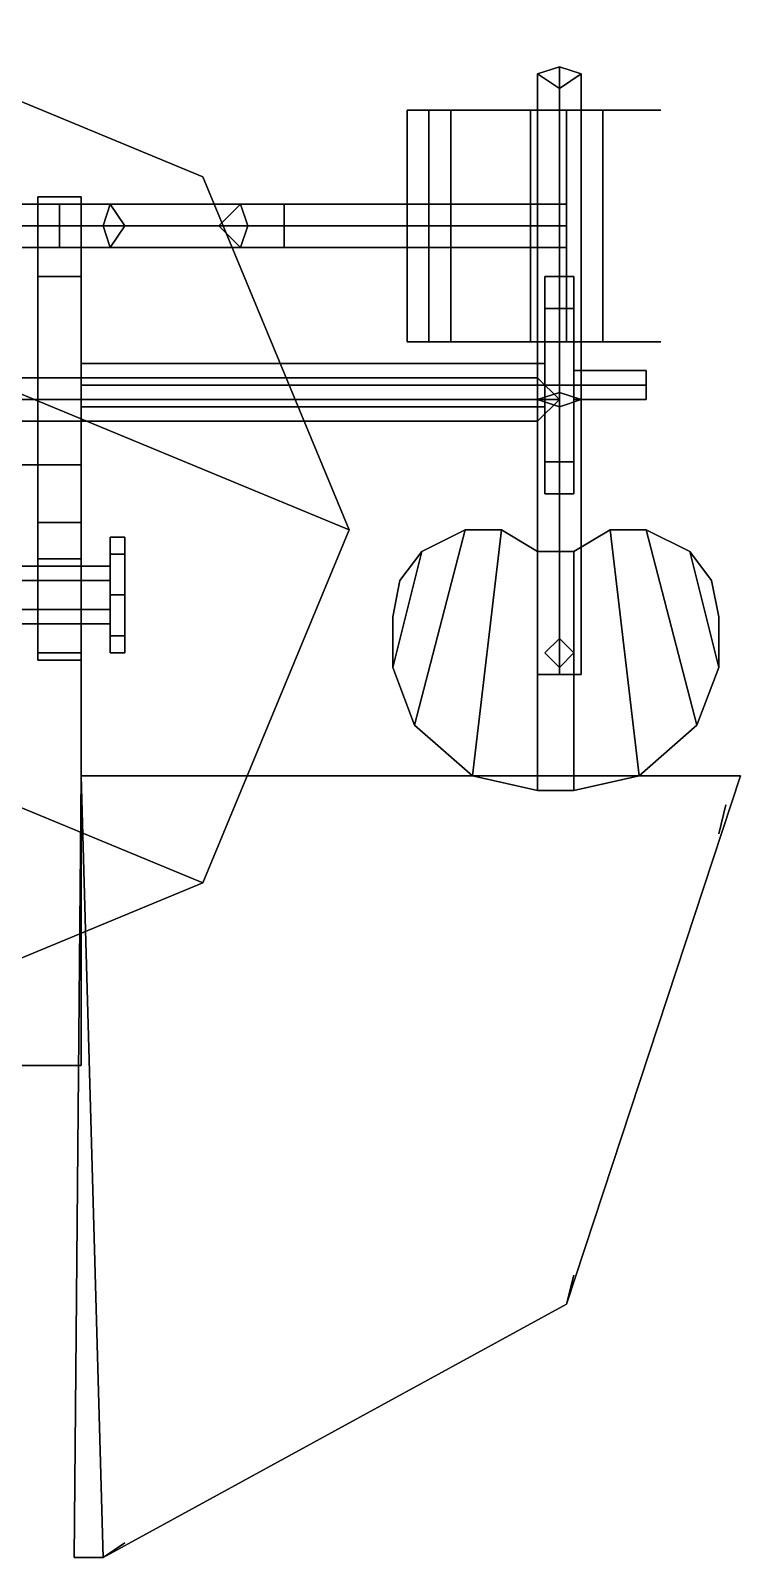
# Model space of a CAD drawing. Header units: millimetres. Extents: x -6 to 6, y -93 to 86.
# Drawn here: x 0.25 to 1.23, y 81.68 to 83.79 of the extents above; entities that cross this region are included whole.
import ezdxf

# ---------------------------------------------------------------- set-up
doc = ezdxf.new("R2010")
doc.units = ezdxf.units.MM
doc.layers.add('sleeve', color=5, linetype='Continuous')
doc.layers.add('turret', color=2, linetype='Continuous')

msp = doc.modelspace()

# ---------------------------------------------------------------- linework, layer by layer
at = {"layer": 'sleeve'}
for points in [[(0.77, 83.36, 3.78), (0.8, 83.36, 3.81), (0.8, 83.68, 3.81), (0.77, 83.68, 3.78)], [(0.8, 83.36, 3.75), (0.77, 83.36, 3.78), (0.77, 83.68, 3.78), (0.8, 83.68, 3.75)], [(0.8, 83.68, 3.81), (0.83, 83.68, 3.78), (0.8, 83.68, 3.75), (0.77, 83.68, 3.78)], [(0.91, 83.68, 3.94), (0.81, 83.68, 3.77), (0.79, 83.68, 3.78), (0.89, 83.68, 3.95)], [(0.89, 83.68, 3.95), (0.79, 83.68, 3.78), (0.81, 83.68, 3.77), (0.91, 83.68, 3.94)], [(0.8, 83.36, 3.81), (0.83, 83.36, 3.78), (0.83, 83.68, 3.78), (0.8, 83.68, 3.81)], [(0.83, 83.36, 3.78), (0.8, 83.36, 3.75), (0.8, 83.68, 3.75), (0.83, 83.68, 3.78)], [(0.95, 83.68, 3.99), (0.89, 83.68, 3.95), (0.91, 83.68, 3.94), (0.97, 83.68, 3.97)], [(0.97, 83.68, 3.97), (0.91, 83.68, 3.94), (0.89, 83.68, 3.95), (0.95, 83.68, 3.99)], [(1.09, 83.68, 3.83), (0.9, 83.68, 3.83), (0.92, 83.68, 3.79), (1.07, 83.68, 3.79)], [(1.07, 83.68, 3.79), (0.92, 83.68, 3.79), (0.9, 83.68, 3.83), (1.09, 83.68, 3.83)], [(1.09, 83.68, 3.83), (0.9, 83.68, 3.83), (0.9, 83.68, 3.87), (1.09, 83.68, 3.87)], [(1.09, 83.68, 3.87), (0.9, 83.68, 3.87), (0.9, 83.68, 3.83), (1.09, 83.68, 3.83)], [(1.09, 83.68, 3.87), (0.9, 83.68, 3.87), (0.92, 83.68, 3.91), (1.07, 83.68, 3.91)], [(1.07, 83.68, 3.91), (0.92, 83.68, 3.91), (0.9, 83.68, 3.87), (1.09, 83.68, 3.87)], [(1.07, 83.68, 3.79), (0.92, 83.68, 3.79), (0.97, 83.68, 3.76), (1.02, 83.68, 3.76)], [(1.02, 83.68, 3.76), (0.97, 83.68, 3.76), (0.92, 83.68, 3.79), (1.07, 83.68, 3.79)], [(1.07, 83.68, 3.91), (0.92, 83.68, 3.91), (0.97, 83.68, 3.94), (1.02, 83.68, 3.94)], [(1.02, 83.68, 3.94), (0.97, 83.68, 3.94), (0.92, 83.68, 3.91), (1.07, 83.68, 3.91)], [(0.94, 83.36, 3.73), (0.99, 83.36, 3.76), (0.99, 83.68, 3.76), (0.94, 83.68, 3.73)], [(0.99, 83.36, 3.7), (0.94, 83.36, 3.73), (0.94, 83.68, 3.73), (0.99, 83.68, 3.7)], [(0.99, 83.68, 3.76), (1.04, 83.68, 3.73), (0.99, 83.68, 3.7), (0.94, 83.68, 3.73)], [(1.02, 83.68, 3.97), (0.97, 83.68, 3.97), (0.95, 83.68, 3.99), (1.03, 83.68, 3.99)], [(1.03, 83.68, 3.99), (0.95, 83.68, 3.99), (0.97, 83.68, 3.97), (1.02, 83.68, 3.97)], [(0.99, 83.36, 3.76), (1.04, 83.36, 3.73), (1.04, 83.68, 3.73), (0.99, 83.68, 3.76)], [(1.04, 83.36, 3.73), (0.99, 83.36, 3.7), (0.99, 83.68, 3.7), (1.04, 83.68, 3.73)], [(1.08, 83.68, 3.96), (1.03, 83.68, 3.99), (1.02, 83.68, 3.97), (1.06, 83.68, 3.95)], [(1.06, 83.68, 3.95), (1.02, 83.68, 3.97), (1.03, 83.68, 3.99), (1.08, 83.68, 3.96)], [(1.1, 83.68, 3.91), (1.06, 83.68, 3.95), (1.08, 83.68, 3.96), (1.12, 83.68, 3.92)], [(1.12, 83.68, 3.92), (1.08, 83.68, 3.96), (1.06, 83.68, 3.95), (1.1, 83.68, 3.91)], [(0.29, 83.52, 3.98), (0.29, 83.55, 3.95), (-0.29, 83.55, 3.95), (-0.29, 83.52, 3.98)], [(0.29, 83.55, 3.95), (0.29, 83.52, 3.92), (-0.29, 83.52, 3.92), (-0.29, 83.55, 3.95)], [(0.38, 83.52, 3.94), (0.36, 83.55, 3.92), (0.29, 83.55, 3.95), (0.29, 83.52, 3.98)], [(0.36, 83.55, 3.92), (0.35, 83.52, 3.89), (0.29, 83.52, 3.92), (0.29, 83.55, 3.95)], [(0.54, 83.55, 3.75), (0.51, 83.52, 3.74), (0.35, 83.52, 3.89), (0.36, 83.55, 3.92)], [(0.55, 83.52, 3.77), (0.54, 83.55, 3.75), (0.36, 83.55, 3.92), (0.38, 83.52, 3.94)], [(0.6, 83.55, 3.73), (0.6, 83.52, 3.7), (0.51, 83.52, 3.74), (0.54, 83.55, 3.75)], [(0.6, 83.52, 3.76), (0.6, 83.55, 3.73), (0.54, 83.55, 3.75), (0.55, 83.52, 3.77)], [(0.99, 83.52, 3.76), (0.99, 83.55, 3.73), (0.6, 83.55, 3.73), (0.6, 83.52, 3.76)], [(0.99, 83.55, 3.73), (0.99, 83.52, 3.7), (0.6, 83.52, 3.7), (0.6, 83.55, 3.73)], [(0.29, 83.49, 3.95), (0.29, 83.52, 3.98), (-0.29, 83.52, 3.98), (-0.29, 83.49, 3.95)], [(0.29, 83.52, 3.92), (0.29, 83.49, 3.95), (-0.29, 83.49, 3.95), (-0.29, 83.52, 3.92)], [(0.36, 83.49, 3.92), (0.38, 83.52, 3.94), (0.29, 83.52, 3.98), (0.29, 83.49, 3.95)], [(0.35, 83.52, 3.89), (0.36, 83.49, 3.92), (0.29, 83.49, 3.95), (0.29, 83.52, 3.92)], [(0.51, 83.52, 3.74), (0.54, 83.49, 3.75), (0.36, 83.49, 3.92), (0.35, 83.52, 3.89)], [(0.54, 83.49, 3.75), (0.55, 83.52, 3.77), (0.38, 83.52, 3.94), (0.36, 83.49, 3.92)], [(0.6, 83.52, 3.7), (0.6, 83.49, 3.73), (0.54, 83.49, 3.75), (0.51, 83.52, 3.74)], [(0.6, 83.49, 3.73), (0.6, 83.52, 3.76), (0.55, 83.52, 3.77), (0.54, 83.49, 3.75)], [(0.99, 83.49, 3.73), (0.99, 83.52, 3.76), (0.6, 83.52, 3.76), (0.6, 83.49, 3.73)], [(0.99, 83.52, 3.7), (0.99, 83.49, 3.73), (0.6, 83.49, 3.73), (0.6, 83.52, 3.7)], [(0.77, 83.36, 3.78), (0.8, 83.36, 3.75), (0.83, 83.36, 3.78), (0.8, 83.36, 3.81)], [(0.89, 83.36, 3.95), (0.79, 83.36, 3.78), (0.81, 83.36, 3.77), (0.91, 83.36, 3.94)], [(0.91, 83.36, 3.94), (0.81, 83.36, 3.77), (0.79, 83.36, 3.78), (0.89, 83.36, 3.95)], [(0.97, 83.36, 3.97), (0.91, 83.36, 3.94), (0.89, 83.36, 3.95), (0.95, 83.36, 3.99)], [(0.95, 83.36, 3.99), (0.89, 83.36, 3.95), (0.91, 83.36, 3.94), (0.97, 83.36, 3.97)], [(0.94, 83.36, 3.73), (0.99, 83.36, 3.7), (1.04, 83.36, 3.73), (0.99, 83.36, 3.76)], [(1.03, 83.36, 3.99), (0.95, 83.36, 3.99), (0.97, 83.36, 3.97), (1.02, 83.36, 3.97)], [(1.02, 83.36, 3.97), (0.97, 83.36, 3.97), (0.95, 83.36, 3.99), (1.03, 83.36, 3.99)], [(1.06, 83.36, 3.95), (1.02, 83.36, 3.97), (1.03, 83.36, 3.99), (1.08, 83.36, 3.96)], [(1.08, 83.36, 3.96), (1.03, 83.36, 3.99), (1.02, 83.36, 3.97), (1.06, 83.36, 3.95)], [(1.12, 83.36, 3.92), (1.08, 83.36, 3.96), (1.06, 83.36, 3.95), (1.1, 83.36, 3.91)], [(1.1, 83.36, 3.91), (1.06, 83.36, 3.95), (1.08, 83.36, 3.96), (1.12, 83.36, 3.92)], [(0.36, 83.09, 3.81), (0.36, 83.0666, 3.8666), (0.38, 83.0666, 3.8666), (0.38, 83.09, 3.81)], [(0.36, 83.0666, 3.7534), (0.36, 83.09, 3.81), (0.38, 83.09, 3.81), (0.38, 83.0666, 3.7534)], [(0.36, 82.9534, 3.8666), (0.36, 83.09, 3.81), (0.36, 83.0666, 3.7534), (0.36, 82.93, 3.81)], [(0.36, 83.01, 3.89), (0.36, 83.0666, 3.8666), (0.36, 83.09, 3.81), (0.36, 82.9534, 3.8666)], [(0.38, 83.0666, 3.8666), (0.38, 83.01, 3.89), (0.38, 82.9534, 3.8666), (0.38, 83.09, 3.81)], [(0.38, 83.09, 3.81), (0.38, 82.9534, 3.8666), (0.38, 82.93, 3.81), (0.38, 83.0666, 3.7534)], [(-0.36, 83.05, 3.81), (-0.36, 83.03, 3.8446), (0.36, 83.03, 3.8446), (0.36, 83.05, 3.81)], [(-0.36, 83.03, 3.7754), (-0.36, 83.05, 3.81), (0.36, 83.05, 3.81), (0.36, 83.03, 3.7754)], [(0.36, 83.0666, 3.8666), (0.36, 83.01, 3.89), (0.38, 83.01, 3.89), (0.38, 83.0666, 3.8666)], [(0.36, 83.01, 3.73), (0.36, 83.0666, 3.7534), (0.38, 83.0666, 3.7534), (0.38, 83.01, 3.73)], [(0.36, 82.93, 3.81), (0.36, 83.0666, 3.7534), (0.36, 83.01, 3.73), (0.36, 82.9534, 3.7534)], [(0.38, 83.0666, 3.7534), (0.38, 82.93, 3.81), (0.38, 82.9534, 3.7534), (0.38, 83.01, 3.73)], [(-0.36, 83.03, 3.8446), (-0.36, 82.99, 3.8446), (0.36, 82.99, 3.8446), (0.36, 83.03, 3.8446)], [(-0.36, 82.99, 3.7754), (-0.36, 83.03, 3.7754), (0.36, 83.03, 3.7754), (0.36, 82.99, 3.7754)], [(0.36, 83.01, 3.89), (0.36, 82.9534, 3.8666), (0.38, 82.9534, 3.8666), (0.38, 83.01, 3.89)], [(0.36, 82.9534, 3.7534), (0.36, 83.01, 3.73), (0.38, 83.01, 3.73), (0.38, 82.9534, 3.7534)], [(-0.36, 82.99, 3.8446), (-0.36, 82.97, 3.81), (0.36, 82.97, 3.81), (0.36, 82.99, 3.8446)], [(-0.36, 82.97, 3.81), (-0.36, 82.99, 3.7754), (0.36, 82.99, 3.7754), (0.36, 82.97, 3.81)], [(0.36, 82.9534, 3.8666), (0.36, 82.93, 3.81), (0.38, 82.93, 3.81), (0.38, 82.9534, 3.8666)], [(0.36, 82.93, 3.81), (0.36, 82.9534, 3.7534), (0.38, 82.9534, 3.7534), (0.38, 82.93, 3.81)]]:
    msp.add_3dface(points, dxfattribs=at)
at = {"layer": 'turret'}
for points in [[(0.4879, 83.5879, 2.4), (0, 83.79, 2.4), (-0.4879, 83.5879, 2.4), (0.69, 83.1, 2.4)], [(0.4879, 83.5879, 2.13), (0, 83.79, 2.13), (0, 83.79, 2.4), (0.4879, 83.5879, 2.4)], [(0.95, 83.28, 3.04), (0.98, 83.29, 3.07), (0.98, 83.74, 2.84), (0.95, 83.73, 2.81)], [(0.98, 83.74, 2.84), (1.01, 83.73, 2.81), (0.98, 83.71, 2.78), (0.95, 83.73, 2.81)], [(0.98, 83.27, 3.01), (0.95, 83.28, 3.04), (0.95, 83.73, 2.81), (0.98, 83.71, 2.78)], [(0.98, 83.29, 3.07), (1.01, 83.28, 3.04), (1.01, 83.73, 2.81), (0.98, 83.74, 2.84)], [(1.01, 83.28, 3.04), (0.98, 83.27, 3.01), (0.98, 83.71, 2.78), (1.01, 83.73, 2.81)], [(0.69, 83.1, 2.4), (-0.4879, 83.5879, 2.4), (-0.69, 83.1, 2.4), (0.4879, 82.6121, 2.4)], [(0.69, 83.1, 2.13), (0.4879, 83.5879, 2.13), (0.4879, 83.5879, 2.4), (0.69, 83.1, 2.4)], [(0.26, 83.56, 3.52), (0.26, 83.56, 2.4), (0.26, 83.19, 2.4), (0.26, 83.19, 3.44)], [(0.32, 83.56, 3.52), (0.32, 83.56, 2.4), (0.26, 83.56, 2.4), (0.26, 83.56, 3.52)], [(0.26, 83.45, 3.52), (0.26, 83.56, 3.52), (0.26, 83.19, 3.44)], [(0.32, 83.45, 3.52), (0.32, 83.56, 3.52), (0.26, 83.56, 3.52), (0.26, 83.45, 3.52)], [(0.32, 83.19, 2.4), (0.32, 83.56, 2.4), (0.32, 83.56, 3.52), (0.32, 83.19, 3.44)], [(0.32, 83.19, 3.44), (0.32, 83.56, 3.52), (0.32, 83.45, 3.52), (0.32, 83.19, 3.44)], [(0.26, 83.11, 3.78), (0.26, 83.45, 3.52), (0.26, 83.19, 3.44), (0.26, 82.93, 3.76)], [(0.32, 83.11, 3.78), (0.32, 83.45, 3.52), (0.26, 83.45, 3.52), (0.26, 83.11, 3.78)], [(0.32, 83.19, 3.44), (0.32, 83.45, 3.52), (0.32, 83.11, 3.78), (0.32, 82.93, 3.76)], [(0.96, 83.45, 3.48), (0.96, 83.4061, 3.5861), (1, 83.4061, 3.5861), (1, 83.45, 3.48)], [(0.96, 83.4061, 3.3739), (0.96, 83.45, 3.48), (1, 83.45, 3.48), (1, 83.4061, 3.3739)], [(0.96, 83.45, 3.48), (0.96, 83.1939, 3.5861), (0.96, 83.3, 3.63), (0.96, 83.4061, 3.5861)], [(0.96, 83.4061, 3.3739), (0.96, 83.15, 3.48), (0.96, 83.1939, 3.5861), (0.96, 83.45, 3.48)], [(1, 83.4061, 3.5861), (1, 83.3, 3.63), (1, 83.1939, 3.5861), (1, 83.45, 3.48)], [(1, 83.45, 3.48), (1, 83.1939, 3.5861), (1, 83.15, 3.48), (1, 83.4061, 3.3739)], [(0.96, 83.4061, 3.5861), (0.96, 83.3, 3.63), (1, 83.3, 3.63), (1, 83.4061, 3.5861)], [(0.96, 83.3, 3.33), (0.96, 83.4061, 3.3739), (1, 83.4061, 3.3739), (1, 83.3, 3.33)], [(0.96, 83.3, 3.33), (0.96, 83.1939, 3.3739), (0.96, 83.15, 3.48), (0.96, 83.4061, 3.3739)], [(1, 83.4061, 3.3739), (1, 83.15, 3.48), (1, 83.1939, 3.3739), (1, 83.3, 3.33)], [(0.32, 83.33, 3.48), (0.32, 83.3, 3.51), (0.96, 83.3, 3.51), (0.96, 83.33, 3.48)], [(0.32, 83.3, 3.45), (0.32, 83.33, 3.48), (0.96, 83.33, 3.48), (0.96, 83.3, 3.45)], [(-0.95, 83.31, 3.04), (-0.98, 83.28, 3.07), (0.98, 83.28, 3.07), (0.95, 83.31, 3.04)], [(-0.98, 83.28, 3.01), (-0.95, 83.31, 3.04), (0.95, 83.31, 3.04), (0.98, 83.28, 3.01)], [(1, 83.32, 3.59), (1, 83.3, 3.61), (1.1, 83.3, 3.61), (1.1, 83.32, 3.59)], [(1, 83.3, 3.57), (1, 83.32, 3.59), (1.1, 83.32, 3.59), (1.1, 83.3, 3.57)], [(1.1, 83.32, 3.59), (1.1, 83.3, 3.61), (1.1, 83.28, 3.59), (1.1, 83.3, 3.57)], [(0.32, 83.3, 3.51), (0.32, 83.27, 3.48), (0.96, 83.27, 3.48), (0.96, 83.3, 3.51)], [(0.32, 83.27, 3.48), (0.32, 83.3, 3.45), (0.96, 83.3, 3.45), (0.96, 83.27, 3.48)], [(0.95, 82.9, 3.04), (0.98, 82.9, 3.07), (0.98, 83.29, 3.07), (0.95, 83.28, 3.04)], [(0.96, 83.3, 3.63), (0.96, 83.1939, 3.5861), (1, 83.1939, 3.5861), (1, 83.3, 3.63)], [(0.96, 83.1939, 3.3739), (0.96, 83.3, 3.33), (1, 83.3, 3.33), (1, 83.1939, 3.3739)], [(0.98, 82.9, 3.07), (1.01, 82.9, 3.04), (1.01, 83.28, 3.04), (0.98, 83.29, 3.07)], [(1, 83.3, 3.61), (1, 83.28, 3.59), (1.1, 83.28, 3.59), (1.1, 83.3, 3.61)], [(1, 83.28, 3.59), (1, 83.3, 3.57), (1.1, 83.3, 3.57), (1.1, 83.28, 3.59)], [(-0.98, 83.28, 3.07), (-0.95, 83.25, 3.04), (0.95, 83.25, 3.04), (0.98, 83.28, 3.07)], [(-0.95, 83.25, 3.04), (-0.98, 83.28, 3.01), (0.98, 83.28, 3.01), (0.95, 83.25, 3.04)], [(0.98, 82.9, 3.01), (0.95, 82.9, 3.04), (0.95, 83.28, 3.04), (0.98, 83.27, 3.01)], [(1.01, 82.9, 3.04), (0.98, 82.9, 3.01), (0.98, 83.27, 3.01), (1.01, 83.28, 3.04)], [(0.32, 82.36, 2.91), (0.32, 83.19, 2.91), (-0.32, 83.19, 2.91), (-0.32, 82.36, 2.91)], [(0.26, 83.19, 2.91), (0.26, 83.19, 2.4), (-0.26, 83.19, 2.4), (-0.26, 83.19, 2.91)], [(0.26, 83.19, 3.44), (0.26, 83.19, 2.91), (0.32, 83.19, 2.91), (0.32, 83.19, 3.44)], [(0.26, 82.93, 3.76), (0.26, 83.19, 3.44), (0.32, 83.19, 3.44), (0.32, 82.93, 3.76)], [(0.32, 82.36, 2.4), (0.32, 83.19, 2.4), (0.32, 83.19, 2.91), (0.32, 82.36, 2.91)], [(0.96, 83.1939, 3.5861), (0.96, 83.15, 3.48), (1, 83.15, 3.48), (1, 83.1939, 3.5861)], [(0.96, 83.15, 3.48), (0.96, 83.1939, 3.3739), (1, 83.1939, 3.3739), (1, 83.15, 3.48)], [(0.4879, 82.6121, 2.4), (-0.69, 83.1, 2.4), (-0.4879, 82.6121, 2.4), (0, 82.41, 2.4)], [(0.26, 83.06, 3.86), (0.26, 83.11, 3.78), (0.26, 82.93, 3.76), (0.26, 82.92, 3.86)], [(0.32, 83.06, 3.86), (0.32, 83.11, 3.78), (0.26, 83.11, 3.78), (0.26, 83.06, 3.86)], [(0.32, 82.93, 3.76), (0.32, 83.11, 3.78), (0.32, 83.06, 3.86), (0.32, 82.92, 3.86)], [(0.4879, 82.6121, 2.13), (0.69, 83.1, 2.13), (0.69, 83.1, 2.4), (0.4879, 82.6121, 2.4)], [(0.78, 82.83, 3.17), (0.85, 83.1, 3.17), (0.79, 83.07, 3.17), (0.75, 82.91, 3.17)], [(0.75, 82.91, 3.17), (0.79, 83.07, 3.17), (0.85, 83.1, 3.17), (0.78, 82.83, 3.17)], [(0.86, 82.76, 3.17), (0.9, 83.1, 3.17), (0.85, 83.1, 3.17), (0.78, 82.83, 3.17)], [(0.78, 82.83, 3.17), (0.85, 83.1, 3.17), (0.9, 83.1, 3.17), (0.86, 82.76, 3.17)], [(0.86, 82.76, 3.17), (0.9, 83.1, 3.17), (0.95, 83.07, 3.17), (0.95, 82.74, 3.17)], [(0.95, 82.74, 3.17), (0.95, 83.07, 3.17), (0.9, 83.1, 3.17), (0.86, 82.76, 3.17)], [(1.09, 82.76, 3.17), (1.05, 83.1, 3.17), (1, 83.07, 3.17), (1, 82.74, 3.17)], [(1, 82.74, 3.17), (1, 83.07, 3.17), (1.05, 83.1, 3.17), (1.09, 82.76, 3.17)], [(1.09, 82.76, 3.17), (1.05, 83.1, 3.17), (1.1, 83.1, 3.17), (1.17, 82.83, 3.17)], [(1.17, 82.83, 3.17), (1.1, 83.1, 3.17), (1.05, 83.1, 3.17), (1.09, 82.76, 3.17)], [(1.17, 82.83, 3.17), (1.1, 83.1, 3.17), (1.16, 83.07, 3.17), (1.2, 82.91, 3.17)], [(1.2, 82.91, 3.17), (1.16, 83.07, 3.17), (1.1, 83.1, 3.17), (1.17, 82.83, 3.17)], [(0.32, 82.92, 3.86), (0.32, 83.06, 3.86), (0.26, 83.06, 3.86), (0.26, 82.92, 3.86)], [(0.75, 82.98, 3.17), (0.76, 83.03, 3.17), (0.79, 83.07, 3.17), (0.75, 82.91, 3.17)], [(0.75, 82.91, 3.17), (0.79, 83.07, 3.17), (0.76, 83.03, 3.17), (0.75, 82.98, 3.17)], [(0.95, 82.74, 3.17), (0.95, 83.07, 3.17), (1, 83.07, 3.17), (1, 82.74, 3.17)], [(1, 82.74, 3.17), (1, 83.07, 3.17), (0.95, 83.07, 3.17), (0.95, 82.74, 3.17)], [(1.2, 82.98, 3.17), (1.19, 83.03, 3.17), (1.16, 83.07, 3.17), (1.2, 82.91, 3.17)], [(1.2, 82.91, 3.17), (1.16, 83.07, 3.17), (1.19, 83.03, 3.17), (1.2, 82.98, 3.17)], [(0.98, 82.95, 2.91), (0.96, 82.93, 2.91), (0.96, 82.93, 3.17), (0.98, 82.95, 3.17)], [(0.96, 82.93, 2.91), (0.98, 82.95, 2.91), (1, 82.93, 2.91), (0.98, 82.91, 2.91)], [(1, 82.93, 2.91), (0.98, 82.95, 2.91), (0.98, 82.95, 3.17), (1, 82.93, 3.17)], [(0.26, 82.92, 3.86), (0.26, 82.93, 3.76), (0.32, 82.93, 3.76), (0.32, 82.92, 3.86)], [(0.96, 82.93, 2.91), (0.98, 82.91, 2.91), (0.98, 82.91, 3.17), (0.96, 82.93, 3.17)], [(0.98, 82.91, 2.91), (1, 82.93, 2.91), (1, 82.93, 3.17), (0.98, 82.91, 3.17)], [(0.95, 82.9, 3.04), (0.98, 82.9, 3.01), (1.01, 82.9, 3.04), (0.98, 82.9, 3.07)], [(0.31, 81.68, 2.78), (0.32, 82.76, 2.78), (0.32, 82.76, 2.78), (0.35, 81.68, 2.78)], [(0.35, 81.68, 2.78), (0.32, 82.76, 2.78), (0.32, 82.76, 2.78), (0.31, 81.68, 2.78)], [(0.35, 81.68, 2.78), (0.32, 82.76, 2.78), (1.23, 82.76, 2.78), (0.99, 82.03, 2.78)], [(0.99, 82.03, 2.78), (1.23, 82.76, 2.78), (0.32, 82.76, 2.78), (0.35, 81.68, 2.78)], [(0.99, 82.03, 2.91), (1.23, 82.76, 2.91), (1.23, 82.76, 2.78), (0.99, 82.03, 2.78)], [(0.99, 82.03, 2.78), (1.23, 82.76, 2.78), (1.23, 82.76, 2.91), (0.99, 82.03, 2.91)], [(0.99, 82.03, 3.79), (1.23, 82.76, 3.79), (1.23, 82.76, 3.83), (0.99, 82.03, 3.83)], [(0.99, 82.03, 3.83), (1.23, 82.76, 3.83), (1.23, 82.76, 3.79), (0.99, 82.03, 3.79)], [(1.2, 82.68, 3.79), (1.21, 82.72, 3.79), (1.21, 82.72, 2.78), (1.2, 82.68, 2.78)], [(1.2, 82.68, 2.78), (1.21, 82.72, 2.78), (1.21, 82.72, 3.79), (1.2, 82.68, 3.79)], [(0, 82.41, 2.13), (0.4879, 82.6121, 2.13), (0.4879, 82.6121, 2.4), (0, 82.41, 2.4)], [(-0.32, 82.36, 2.91), (-0.32, 82.36, 2.4), (0.32, 82.36, 2.4), (0.32, 82.36, 2.91)], [(0.99, 82.03, 2.78), (1, 82.07, 2.78), (1, 82.07, 3.79), (0.99, 82.03, 3.79)], [(0.99, 82.03, 3.79), (1, 82.07, 3.79), (1, 82.07, 2.78), (0.99, 82.03, 2.78)], [(0.35, 81.68, 2.78), (0.99, 82.03, 2.78), (0.99, 82.03, 2.91), (0.35, 81.68, 2.91)], [(0.35, 81.68, 2.91), (0.99, 82.03, 2.91), (0.99, 82.03, 2.78), (0.35, 81.68, 2.78)], [(0.35, 81.68, 3.83), (0.99, 82.03, 3.83), (0.99, 82.03, 3.79), (0.35, 81.68, 3.79)], [(0.35, 81.68, 3.79), (0.99, 82.03, 3.79), (0.99, 82.03, 3.83), (0.35, 81.68, 3.83)], [(0.35, 81.68, 3.79), (0.38, 81.7, 3.79), (0.38, 81.7, 2.78), (0.35, 81.68, 2.78)], [(0.35, 81.68, 2.78), (0.38, 81.7, 2.78), (0.38, 81.7, 3.79), (0.35, 81.68, 3.79)], [(0.31, 81.68, 2.78), (0.35, 81.68, 2.78), (0.35, 81.68, 2.91), (0.31, 81.68, 2.91)], [(0.31, 81.68, 2.91), (0.35, 81.68, 2.91), (0.35, 81.68, 2.78), (0.31, 81.68, 2.78)], [(0.31, 81.68, 3.83), (0.35, 81.68, 3.83), (0.35, 81.68, 3.79), (0.31, 81.68, 3.79)], [(0.31, 81.68, 3.79), (0.35, 81.68, 3.79), (0.35, 81.68, 3.83), (0.31, 81.68, 3.83)]]:
    msp.add_3dface(points, dxfattribs=at)

doc.saveas('drawing.dxf')
